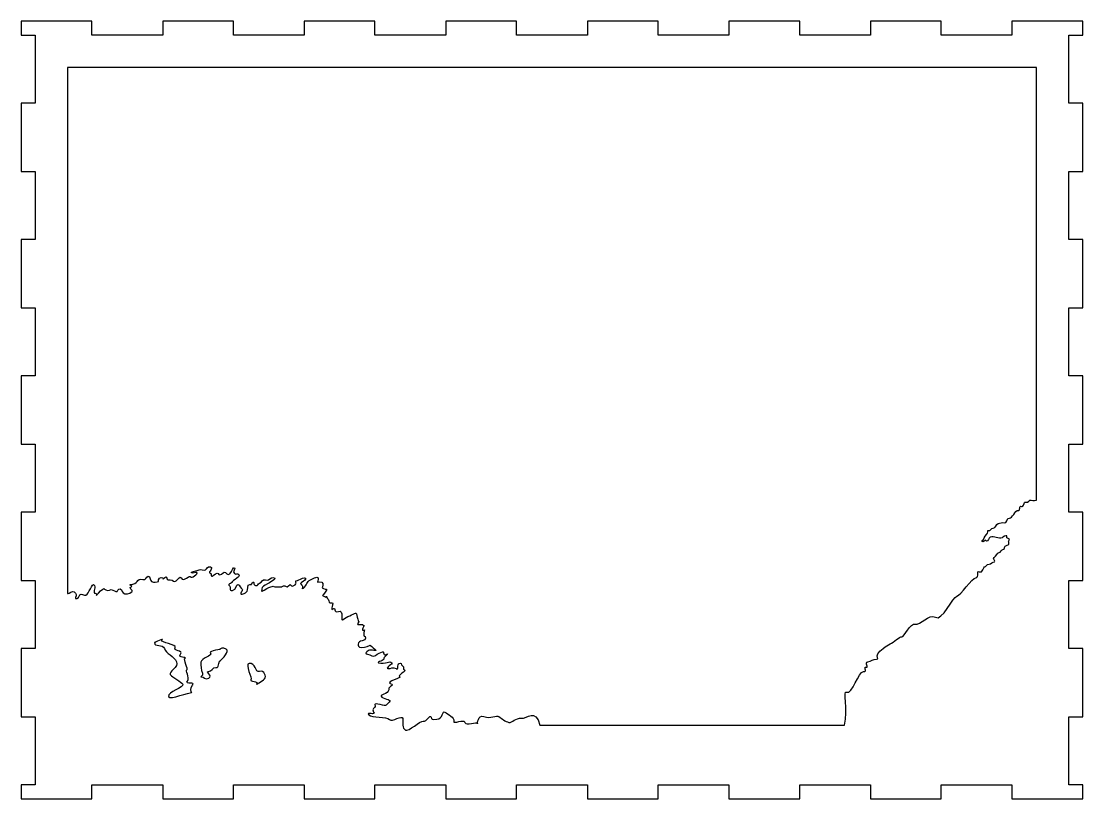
# Model space of a CAD drawing. Extents: x -1416 to 2069, y -350 to -64.
# Drawn here: x -879.6 to -649.6, y -316.1 to -147.6 of the extents above; entities that cross this region are included whole.
import ezdxf

# ---------------------------------------------------------------- set-up
doc = ezdxf.new("R2010")
doc.units = 0
doc.header["$MEASUREMENT"] = 0
doc.layers.add('LAYER_1', color=7, linetype='CONTINUOUS')

msp = doc.modelspace()

# ---------------------------------------------------------------- linework, layer by layer
at = {"layer": 'LAYER_1'}
msp.add_lwpolyline([(-649.61, -150.61), (-649.61, -147.61), (-664.94, -147.61), (-664.94, -150.61), (-680.27, -150.61), (-680.27, -147.61), (-695.6, -147.61), (-695.6, -150.61), (-710.93, -150.61), (-710.93, -147.61), (-726.26, -147.61), (-726.26, -150.61), (-741.59, -150.61), (-741.59, -147.61), (-756.92, -147.61), (-756.92, -150.61), (-772.3, -150.61), (-772.3, -147.61), (-787.63, -147.61), (-787.63, -150.61), (-802.96, -150.61), (-802.96, -147.61), (-818.29, -147.61), (-818.29, -150.61), (-833.62, -150.61), (-833.62, -147.61), (-848.95, -147.61), (-848.95, -150.61), (-864.28, -150.61), (-864.28, -147.61), (-879.61, -147.61), (-879.61, -150.61), (-876.61, -150.61), (-876.61, -165.38), (-879.61, -165.38), (-879.61, -180.15), (-876.61, -180.15), (-876.61, -194.92), (-879.61, -194.92), (-879.61, -209.69), (-876.61, -209.69), (-876.61, -224.46), (-879.61, -224.46), (-879.61, -239.26), (-876.61, -239.26), (-876.61, -254.03), (-879.61, -254.03), (-879.61, -268.8), (-876.61, -268.8), (-876.61, -283.57), (-879.61, -283.57), (-879.61, -298.34), (-876.61, -298.34), (-876.61, -313.11), (-879.61, -313.11), (-879.61, -316.11), (-864.28, -316.11), (-864.28, -313.11), (-848.95, -313.11), (-848.95, -316.11), (-833.62, -316.11), (-833.62, -313.11), (-818.29, -313.11), (-818.29, -316.11), (-802.96, -316.11), (-802.96, -313.11), (-787.63, -313.11), (-787.63, -316.11), (-772.3, -316.11), (-772.3, -313.11), (-756.92, -313.11), (-756.92, -316.11), (-741.59, -316.11), (-741.59, -313.11), (-726.26, -313.11), (-726.26, -316.11), (-710.93, -316.11), (-710.93, -313.11), (-695.6, -313.11), (-695.6, -316.11), (-680.27, -316.11), (-680.27, -313.11), (-664.94, -313.11), (-664.94, -316.11), (-649.61, -316.11), (-649.61, -313.11), (-652.61, -313.11), (-652.61, -298.34), (-649.61, -298.34), (-649.61, -283.57), (-652.61, -283.57), (-652.61, -268.8), (-649.61, -268.8), (-649.61, -254.03), (-652.61, -254.03), (-652.61, -239.26), (-649.61, -239.26), (-649.61, -224.46), (-652.61, -224.46), (-652.61, -209.69), (-649.61, -209.69), (-649.61, -194.92), (-652.61, -194.92), (-652.61, -180.15), (-649.61, -180.15), (-649.61, -165.38), (-652.61, -165.38), (-652.61, -150.61), (-649.61, -150.61)], dxfattribs=at)
for points, knots in [([(-659.61, -251.39), (-659.61, -251.39), (-660.44, -251.57), (-660.79, -251.39), (-661.14, -251.22), (-661.43, -252.1), (-661.96, -251.86), (-662.49, -251.63), (-662.26, -252.98), (-662.91, -252.74), (-663.55, -252.51), (-663.02, -253.75), (-663.61, -253.63), (-664.2, -253.51), (-664.96, -255.45), (-665.49, -255.27), (-666.02, -255.1), (-666.08, -256.62), (-666.55, -256.33), (-667.02, -256.04), (-667.61, -256.47), (-667.96, -256.49), (-668.31, -256.51), (-668.49, -257.57), (-669.02, -257.45), (-669.55, -257.33), (-669.55, -258.16), (-669.96, -257.98), (-670.37, -257.8), (-670.02, -258.56), (-670.49, -258.86), (-670.96, -259.15), (-671.02, -260.1), (-671.31, -260.04), (-671.61, -259.98), (-671.31, -260.8), (-670.96, -260.27), (-670.61, -259.74), (-670.67, -260.56), (-670.25, -260.21), (-669.84, -259.86), (-670.02, -259.27), (-669.31, -259.33), (-668.61, -259.39), (-667.26, -259.86), (-666.9, -259.45), (-666.55, -259.04), (-665.79, -258.98), (-666.05, -259.33), (-666.31, -259.68), (-665.14, -259.8), (-665.55, -260.04), (-665.96, -260.27), (-665.14, -260.98), (-666.02, -261.15), (-666.9, -261.33), (-666.26, -261.98), (-666.79, -262.04), (-667.32, -262.09), (-667.32, -262.74), (-667.72, -262.74), (-668.14, -262.74), (-668.37, -263.61), (-668.84, -263.79), (-669.31, -263.98), (-668.31, -264.8), (-668.73, -264.74), (-669.14, -264.68), (-669.43, -265.33), (-669.9, -265.27), (-670.37, -265.21), (-670.65, -265.87), (-670.89, -265.84), (-671.14, -265.8), (-671.31, -267.33), (-672.02, -266.91), (-672.72, -266.5), (-671.96, -268.15), (-672.78, -268.21), (-673.61, -268.27), (-676.08, -272.09), (-676.9, -272.21), (-677.72, -272.32), (-680.13, -277.73), (-681.54, -276.79), (-682.95, -275.85), (-684.83, -278.62), (-685.89, -278.26), (-686.95, -277.91), (-688.36, -281.14), (-688.84, -281.03), (-689.3, -280.91), (-690.6, -282.2), (-691.36, -282.55), (-692.13, -282.91), (-693.63, -284.06), (-694.02, -284.69), (-694.42, -285.32), (-693.6, -285.83), (-694.32, -285.85), (-695.05, -285.86), (-695.41, -286.25), (-696.19, -286.41), (-696.97, -286.57), (-695.83, -287.79), (-696.54, -287.61), (-697.24, -287.44), (-696.12, -288.55), (-697.13, -288.55), (-698.12, -288.55), (-699.65, -293.55), (-700.71, -293.02), (-701.77, -292.49), (-700.36, -296.77), (-701.24, -300.19), (-701.24, -300.19), (-767.21, -300.19), (-767.21, -300.19), (-768.24, -296.35), (-770, -298.84), (-771.24, -298.66), (-772.47, -298.49), (-773.18, -299.72), (-773.97, -299.55), (-774.76, -299.37), (-775.47, -298.75), (-776.1, -298.3), (-776.73, -297.86), (-777.85, -298.84), (-779.35, -298.31), (-780.7, -297.84), (-780.77, -299.85), (-780.77, -299.88), (-780.77, -299.88), (-780.77, -299.81), (-780.77, -299.81), (-780.77, -299.28), (-783.35, -300.4), (-783.46, -299.55), (-783.58, -298.69), (-786.14, -300.08), (-785.88, -299.28), (-785.61, -298.49), (-787.29, -297.78), (-787.81, -297.32), (-788.34, -296.86), (-788.26, -298.84), (-789.55, -298.88), (-790.83, -298.92), (-790.64, -299.02), (-790.82, -298.4), (-790.99, -297.78), (-791.79, -299.46), (-792.49, -299.28), (-793.2, -299.11), (-795.67, -301.66), (-796.37, -301.22), (-797.08, -300.78), (-796.92, -299.68), (-796.94, -298.74), (-796.97, -297.8), (-799.28, -299.63), (-799.85, -298.93), (-800.43, -298.22), (-803.69, -298.66), (-804.31, -297.92), (-804.93, -297.17), (-802.72, -298.14), (-803.25, -297.34), (-803.78, -296.55), (-802.99, -296.37), (-802.9, -296.11), (-802.81, -295.84), (-803.52, -295.31), (-801.85, -295.71), (-800.19, -296.1), (-800.61, -295.75), (-799.9, -295.18), (-799.19, -294.6), (-800.69, -294.61), (-801.49, -294.08), (-802.28, -293.55), (-799.99, -293.46), (-799.99, -292.49), (-799.99, -291.52), (-798.49, -291.61), (-799.64, -291.16), (-800.78, -290.71), (-796.9, -289.85), (-797.61, -289.67), (-798.31, -289.49), (-795.93, -288.35), (-796.55, -288.17), (-797.17, -288), (-796.46, -287.55), (-796.99, -287.29), (-797.52, -287.02), (-797.08, -286.49), (-797.7, -286.76), (-798.31, -287.02), (-797.7, -288.35), (-798.4, -287.9), (-799.11, -287.46), (-799.46, -287.99), (-800.16, -287.9), (-800.87, -287.82), (-799.02, -286.85), (-799.28, -286.64), (-799.55, -286.43), (-799.9, -286.41), (-800.31, -286.58), (-800.71, -286.76), (-801.66, -286.76), (-802.19, -286.67), (-802.72, -286.58), (-800.78, -285.96), (-801.06, -285.79), (-801.34, -285.61), (-799.64, -284.29), (-800.43, -284.8), (-801.22, -285.32), (-800.96, -284.11), (-801.33, -284.28), (-801.69, -284.44), (-802.46, -284.64), (-802.85, -285.08), (-803.23, -285.52), (-803.96, -284.91), (-804.57, -284.8), (-805.19, -284.7), (-804.93, -284.29), (-804.4, -284.01), (-803.87, -283.73), (-802.28, -284.2), (-802.9, -283.77), (-803.52, -283.34), (-803.99, -282.79), (-803.99, -282.79), (-803.99, -282.79), (-805.02, -283.41), (-805.99, -283.32), (-806.96, -283.23), (-806.78, -281.91), (-805.71, -281.86), (-804.64, -281.81), (-805.02, -280.76), (-805.28, -280.85), (-805.54, -280.94), (-805.25, -279.49), (-805.25, -279.49), (-806.22, -280.17), (-805.06, -278.15), (-805.42, -278.53), (-805.78, -278.91), (-805.06, -278.15), (-806.26, -278.36), (-807.08, -278.49), (-806.63, -277.98), (-806.39, -277.76), (-806.79, -277.93), (-806.78, -275.57), (-807.21, -275.87), (-807.66, -276.18), (-809.16, -276.62), (-809.84, -277.29), (-810.52, -277.97), (-809.6, -275.03), (-810.87, -275.5), (-812.13, -275.97), (-811.28, -274.41), (-812.07, -274.97), (-812.86, -275.52), (-811.63, -273.44), (-812.37, -273.62), (-813.12, -273.8), (-812.69, -273.35), (-813.13, -272.85), (-813.39, -272.56), (-813.45, -272.3), (-813.45, -272.2), (-813.45, -272.22), (-813.45, -272.26), (-813.46, -272.3), (-813.5, -272.65), (-814.32, -272.03), (-814.32, -272.03), (-814.32, -272.03), (-813.13, -270.71), (-813.44, -270.71), (-813.74, -270.71), (-814.63, -270.53), (-814.36, -270.18), (-814.1, -269.83), (-814.19, -269.03), (-814.98, -269.12), (-815.78, -269.2), (-815.24, -269.3), (-815.24, -268.5), (-815.24, -267.71), (-816.13, -268.33), (-816.92, -268.68), (-817.72, -269.03), (-817.8, -269.91), (-818.46, -270.44), (-819.12, -270.97), (-818.24, -270.09), (-818.9, -269.74), (-819.56, -269.38), (-818.51, -269.12), (-818.16, -268.77), (-817.8, -268.41), (-817.98, -268.06), (-818.69, -268.33), (-819.39, -268.59), (-819.58, -268.85), (-820.01, -268.85), (-820.44, -268.85), (-819.58, -269.47), (-820.54, -269.91), (-821.49, -270.35), (-820.98, -269.21), (-821.62, -269.91), (-822.26, -270.62), (-822.21, -269.74), (-822.81, -270), (-823.4, -270.27), (-822.74, -270.18), (-824, -270.18), (-825.26, -270.18), (-824.77, -270), (-825.21, -270.09), (-825.65, -270.18), (-826.18, -270.35), (-826.98, -270.88), (-827.77, -271.41), (-827.48, -271.06), (-827.48, -270.62), (-827.48, -270.18), (-826.89, -269.91), (-826.27, -269.56), (-825.65, -269.21), (-825.3, -269.03), (-824.86, -268.68), (-824.42, -268.33), (-824.86, -267.97), (-825.39, -268.24), (-825.92, -268.5), (-826.09, -268.94), (-826.71, -268.68), (-827.33, -268.41), (-827.48, -269.3), (-827.95, -269.38), (-828.42, -269.47), (-828.21, -270.09), (-828.83, -269.91), (-829.45, -269.74), (-829, -268.77), (-829.53, -269.3), (-830.06, -269.82), (-829.36, -269.65), (-830.06, -269.65), (-830.77, -269.65), (-830.42, -270.88), (-830.68, -271.15), (-830.94, -271.41), (-830.94, -271.59), (-831.74, -271.77), (-832.53, -271.94), (-831.47, -270.88), (-831.74, -270.71), (-832, -270.53), (-832.27, -269.74), (-832.66, -269.65), (-833.04, -269.56), (-832.97, -270.8), (-833.86, -270.97), (-834.74, -271.15), (-834.03, -270.18), (-834.56, -269.91), (-835.09, -269.65), (-833.41, -269.12), (-833.94, -269.21), (-834.47, -269.29), (-832, -267.97), (-832.44, -267.53), (-832.88, -267.09), (-832.88, -267.71), (-833.41, -267.27), (-833.94, -266.83), (-833.06, -266.3), (-833.41, -266.03), (-833.77, -265.77), (-833.86, -266.83), (-834.38, -267.36), (-834.91, -267.88), (-835.35, -266.91), (-835.62, -267), (-835.88, -267.09), (-836.59, -267.88), (-836.77, -267.53), (-836.94, -267.18), (-837.29, -267), (-838, -267.71), (-838.71, -268.41), (-838.18, -267.27), (-838.71, -267.18), (-839.23, -267.09), (-837.82, -266.03), (-838.62, -265.86), (-839.41, -265.68), (-839.32, -266.3), (-839.68, -266.47), (-840.03, -266.65), (-840.73, -266.39), (-841.09, -266.47), (-841.44, -266.56), (-841.44, -266.65), (-842.32, -266.83), (-843.2, -267), (-842.76, -267.36), (-841.79, -267.09), (-840.82, -266.83), (-842.41, -268.33), (-842.76, -268.06), (-843.12, -267.79), (-843.2, -267.97), (-843.82, -268.33), (-844.44, -268.68), (-844.7, -268.68), (-844.97, -268.24), (-845.23, -267.8), (-845.5, -268.41), (-846.03, -268.85), (-846.56, -269.3), (-846.64, -268.68), (-847.35, -268.68), (-848.05, -268.68), (-848.05, -268.41), (-848.14, -268.06), (-848.23, -267.71), (-848.85, -268.5), (-848.85, -268.5), (-848.85, -268.5), (-849.02, -267.8), (-849.64, -268.32), (-850.26, -268.84), (-849.47, -268.94), (-850.17, -269.12), (-850.88, -269.3), (-851.14, -269.03), (-851.41, -269.03), (-851.67, -269.03), (-851.58, -267.8), (-852.11, -267.88), (-852.64, -267.97), (-852.55, -268.85), (-853.25, -268.59), (-853.96, -268.33), (-854.31, -268.77), (-854.49, -269.03), (-854.67, -269.3), (-855.28, -269.65), (-855.9, -269.67), (-856.52, -269.7), (-855.19, -270.09), (-855.81, -270.18), (-856.43, -270.27), (-855.37, -271.06), (-855.55, -271.22), (-855.72, -271.38), (-856.34, -271.77), (-857.13, -271.68), (-857.93, -271.59), (-857.66, -270.8), (-858.19, -270.62), (-858.72, -270.44), (-858.63, -271.41), (-859.08, -271.22), (-859.52, -271.02), (-859.96, -270.62), (-860.49, -270.87), (-861.02, -271.11), (-861.63, -270.71), (-861.72, -270.56), (-861.81, -270.41), (-862.96, -271.59), (-863.22, -271.94), (-863.48, -272.29), (-862.96, -271.59), (-863.57, -271.59), (-864.19, -271.59), (-863.48, -270.53), (-863.75, -269.91), (-864.01, -269.3), (-864.28, -270), (-864.63, -270.62), (-864.98, -271.24), (-865.16, -271.77), (-865.6, -271.97), (-866.04, -272.17), (-866.22, -271.77), (-866.66, -271.79), (-867.1, -271.82), (-866.92, -272.56), (-867.54, -272.74), (-868.16, -272.91), (-867.63, -272.21), (-867.72, -271.85), (-867.81, -271.5), (-868.34, -270.88), (-868.86, -271.32), (-869.39, -271.77), (-869.61, -271.59), (-869.61, -271.59), (-869.61, -271.59), (-869.61, -157.61), (-869.61, -157.61), (-869.61, -157.61), (-659.61, -157.61), (-659.61, -157.61), (-659.61, -157.61), (-659.61, -251.39), (-659.61, -251.39)], [0, 0, 0, 0, 1, 1, 1, 2, 2, 2, 3, 3, 3, 4, 4, 4, 5, 5, 5, 6, 6, 6, 7, 7, 7, 8, 8, 8, 9, 9, 9, 10, 10, 10, 11, 11, 11, 12, 12, 12, 13, 13, 13, 14, 14, 14, 15, 15, 15, 16, 16, 16, 17, 17, 17, 18, 18, 18, 19, 19, 19, 20, 20, 20, 21, 21, 21, 22, 22, 22, 23, 23, 23, 24, 24, 24, 25, 25, 25, 26, 26, 26, 27, 27, 27, 28, 28, 28, 29, 29, 29, 30, 30, 30, 31, 31, 31, 32, 32, 32, 33, 33, 33, 34, 34, 34, 35, 35, 35, 36, 36, 36, 37, 37, 37, 38, 38, 38, 39, 39, 39, 40, 40, 40, 41, 41, 41, 42, 42, 42, 43, 43, 43, 44, 44, 44, 45, 45, 45, 46, 46, 46, 47, 47, 47, 48, 48, 48, 49, 49, 49, 50, 50, 50, 51, 51, 51, 52, 52, 52, 53, 53, 53, 54, 54, 54, 55, 55, 55, 56, 56, 56, 57, 57, 57, 58, 58, 58, 59, 59, 59, 60, 60, 60, 61, 61, 61, 62, 62, 62, 63, 63, 63, 64, 64, 64, 65, 65, 65, 66, 66, 66, 67, 67, 67, 68, 68, 68, 69, 69, 69, 70, 70, 70, 71, 71, 71, 72, 72, 72, 73, 73, 73, 74, 74, 74, 75, 75, 75, 76, 76, 76, 77, 77, 77, 78, 78, 78, 79, 79, 79, 80, 80, 80, 81, 81, 81, 82, 82, 82, 83, 83, 83, 84, 84, 84, 85, 85, 85, 86, 86, 86, 87, 87, 87, 88, 88, 88, 89, 89, 89, 90, 90, 90, 91, 91, 91, 92, 92, 92, 93, 93, 93, 94, 94, 94, 95, 95, 95, 96, 96, 96, 97, 97, 97, 98, 98, 98, 99, 99, 99, 100, 100, 100, 101, 101, 101, 102, 102, 102, 103, 103, 103, 104, 104, 104, 105, 105, 105, 106, 106, 106, 107, 107, 107, 108, 108, 108, 109, 109, 109, 110, 110, 110, 111, 111, 111, 112, 112, 112, 113, 113, 113, 114, 114, 114, 115, 115, 115, 116, 116, 116, 117, 117, 117, 118, 118, 118, 119, 119, 119, 120, 120, 120, 121, 121, 121, 122, 122, 122, 123, 123, 123, 124, 124, 124, 125, 125, 125, 126, 126, 126, 127, 127, 127, 128, 128, 128, 129, 129, 129, 130, 130, 130, 131, 131, 131, 132, 132, 132, 133, 133, 133, 134, 134, 134, 135, 135, 135, 136, 136, 136, 137, 137, 137, 138, 138, 138, 139, 139, 139, 140, 140, 140, 141, 141, 141, 142, 142, 142, 143, 143, 143, 144, 144, 144, 145, 145, 145, 146, 146, 146, 147, 147, 147, 148, 148, 148, 149, 149, 149, 150, 150, 150, 151, 151, 151, 152, 152, 152, 153, 153, 153, 154, 154, 154, 155, 155, 155, 156, 156, 156, 157, 157, 157, 158, 158, 158, 159, 159, 159, 160, 160, 160, 161, 161, 161, 162, 162, 162, 163, 163, 163, 164, 164, 164, 165, 165, 165, 166, 166, 166, 167, 167, 167, 168, 168, 168, 169, 169, 169, 170, 170, 170, 171, 171, 171, 172, 172, 172, 173, 173, 173, 174, 174, 174, 174]), ([(-842.5, -291.51), (-843.09, -292.16), (-842.8, -292.91), (-842.69, -293.11), (-842.68, -293.12), (-842.68, -293.12), (-842.67, -293.13), (-842.66, -293.15), (-842.65, -293.17), (-842.65, -293.17), (-842.66, -293.16), (-842.67, -293.14), (-842.69, -293.11), (-843.03, -292.92), (-847.44, -294.77), (-847.7, -293.94), (-847.97, -293.1), (-844.25, -291.91), (-844.61, -291.31), (-844.96, -290.71), (-846.83, -289.82), (-847.31, -289.21), (-847.79, -288.6), (-845.41, -287.55), (-845.94, -286.41), (-846.47, -285.26), (-848.32, -284.6), (-848.58, -283.55), (-848.85, -282.5), (-850.88, -283.32), (-850.7, -282.26), (-850.7, -282.26), (-848.58, -281.2), (-849.11, -281.73), (-849.64, -282.26), (-845.76, -282.7), (-846.29, -283.37), (-846.82, -284.05), (-844.35, -283.94), (-845.09, -284.79), (-845.84, -285.65), (-843.56, -285.35), (-844.09, -285.61), (-844.61, -285.88), (-843.29, -288.17), (-843.73, -288.17), (-844.17, -288.17), (-843.02, -289.82), (-843.61, -290.63), (-844.21, -291.43), (-841.7, -290.64), (-842.5, -291.51)], [0, 0, 0, 0, 1, 1, 1, 2, 2, 2, 3, 3, 3, 4, 4, 4, 5, 5, 5, 6, 6, 6, 7, 7, 7, 8, 8, 8, 9, 9, 9, 10, 10, 10, 11, 11, 11, 12, 12, 12, 13, 13, 13, 14, 14, 14, 15, 15, 15, 16, 16, 16, 17, 17, 17, 17]), ([(-836.47, -286.14), (-837.05, -286.49), (-836.59, -287.82), (-837.42, -287.66), (-838.25, -287.5), (-838.26, -288.61), (-839.05, -288.55), (-839.85, -288.49), (-838, -289.49), (-838.97, -289.95), (-839.94, -290.4), (-840.03, -289.58), (-840.56, -289.66), (-841.09, -289.74), (-840.03, -289.58), (-840.34, -288.88), (-840.64, -288.17), (-840.67, -287.26), (-840.67, -286.49), (-840.67, -285.71), (-838.09, -285.08), (-838.62, -284.54), (-839.15, -284), (-835.8, -283.67), (-836.59, -283.67), (-836.59, -283.67), (-835.88, -283.23), (-835.18, -283.67), (-834.47, -284.11), (-835.88, -285.79), (-836.47, -286.14)], [0, 0, 0, 0, 1, 1, 1, 2, 2, 2, 3, 3, 3, 4, 4, 4, 5, 5, 5, 6, 6, 6, 7, 7, 7, 8, 8, 8, 9, 9, 9, 10, 10, 10, 10]), ([(-826.87, -290.13), (-827.37, -290.6), (-829, -291.61), (-828.54, -291.16), (-828.07, -290.71), (-830.21, -290.69), (-829.84, -290.35), (-829.47, -290.01), (-831.21, -286.95), (-830.24, -286.78), (-828.83, -286.54), (-828.92, -288.87), (-827.97, -288.52), (-827.03, -288.16), (-826.36, -289.67), (-826.87, -290.13)], [0, 0, 0, 0, 1, 1, 1, 2, 2, 2, 3, 3, 3, 4, 4, 4, 5, 5, 5, 5])]:
    msp.add_open_spline(points, degree=3, knots=knots, dxfattribs=at)

doc.saveas('drawing.dxf')
